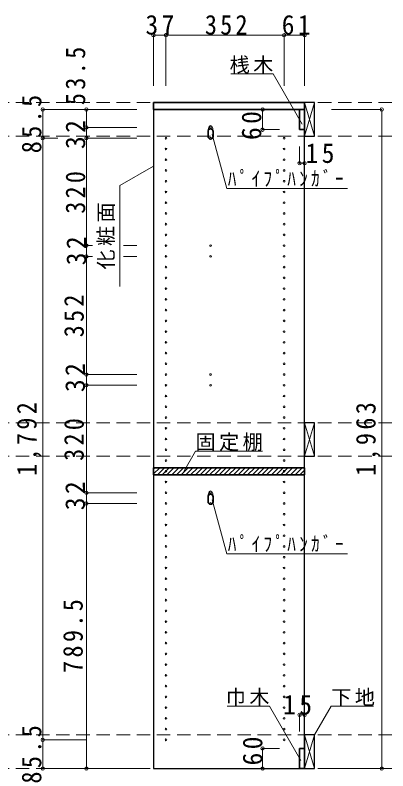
# Model space of a CAD drawing. Units: millimetres at full size, sheet at 1:20; some dimension numbers follow another scale. Extents: x -3922 to 3878, y -2932 to 2722.
# Drawn here: x 816 to 1927, y -1718 to 533 of the extents above; entities that cross this region are included whole.
import ezdxf

# ---------------------------------------------------------------- set-up
doc = ezdxf.new("R2010")
doc.units = ezdxf.units.MM
doc.header["$LTSCALE"] = 20
doc.header["$PDMODE"] = 32
doc.header["$PDSIZE"] = 10
doc.linetypes.add('DASHED2', pattern=[3, 2, -1])
for name, color, linetype, lineweight in [('0-2', 2, 'Continuous', 35), ('0-3_固定棚', 3, 'Continuous', 25), ('0-5_側板', 4, 'Continuous', 9), ('0-6_パイプハンガー', 4, 'Continuous', 9), ('0-7_桟木・巾木', 2, 'Continuous', 35), ('0-8', 7, 'Continuous', 18), ('0-A_文字', 7, 'Continuous', 18), ('0-B_寸法', 7, 'Continuous', 9), ('0-C_ハッチ', 4, 'Continuous', 9)]:
    doc.layers.add(name, color=color, linetype=linetype, lineweight=lineweight)
doc.styles.add('ＭＳ ゴシック', font='')
doc.styles.get('ＭＳ ゴシック').set_extended_font_data('MS Gothic')

msp = doc.modelspace()

# ---------------------------------------------------------------- linework, layer by layer
at = {"layer": '0-2'}
for p, q in [((1228.33, 272.73), (1678.33, 272.73)), ((1678.33, 272.73), (1678.33, 251.73))]:
    msp.add_line(p, q, dxfattribs=at)
msp.add_lwpolyline([(1678.33, 251.73), (1228.33, 251.73), (1228.33, 272.73)], dxfattribs=at)
at = {"layer": '0-3_固定棚', "color": 2, "lineweight": 35}
for p, q in [((1228.33, -815.27), (1678.33, -815.27)), ((1678.33, -815.27), (1678.33, -836.27))]:
    msp.add_line(p, q, dxfattribs=at)
msp.add_lwpolyline([(1228.33, -815.27), (1228.33, -836.27), (1678.33, -836.27)], dxfattribs=at)
at = {"layer": '0-5_側板', "color": 3, "lineweight": 25}
for p, q in [((1678.33, 251.73), (1228.33, 251.73)), ((1678.33, -1711.27), (1678.33, 251.73))]:
    msp.add_line(p, q, dxfattribs=at)
msp.add_lwpolyline([(1228.33, 251.73), (1228.33, -1711.27), (1678.33, -1711.27)], dxfattribs=at)
at = {"layer": '0-5_側板'}
for centre in [(1398.33, 198.23), (1265.33, 166.23), (1398.33, 166.23), (1617.33, 166.23), (1265.33, 134.23), (1617.33, 134.23), (1265.33, 102.23), (1617.33, 102.23), (1265.33, 70.23), (1617.33, 70.23), (1265.33, 38.23), (1617.33, 38.23), (1265.33, 6.23), (1617.33, 6.23), (1265.33, -25.77), (1617.33, -25.77), (1265.33, -57.77), (1617.33, -57.77), (1265.33, -89.77), (1617.33, -89.77), (1265.33, -121.77), (1617.33, -121.77), (1265.33, -153.77), (1398.33, -153.77), (1617.33, -153.77), (1265.33, -185.77), (1398.33, -185.77), (1617.33, -185.77), (1265.33, -217.77), (1617.33, -217.77), (1265.33, -249.77), (1617.33, -249.77), (1265.33, -281.77), (1617.33, -281.77), (1265.33, -313.77), (1617.33, -313.77), (1265.33, -345.77), (1617.33, -345.77), (1265.33, -377.77), (1617.33, -377.77), (1265.33, -409.77), (1617.33, -409.77), (1265.33, -441.77), (1617.33, -441.77), (1265.33, -473.77), (1617.33, -473.77), (1265.33, -505.77), (1617.33, -505.77), (1265.33, -537.77), (1398.33, -537.77), (1617.33, -537.77), (1265.33, -569.77), (1398.33, -569.77), (1617.33, -569.77), (1265.33, -601.77), (1617.33, -601.77), (1265.33, -633.77), (1617.33, -633.77), (1265.33, -665.77), (1617.33, -665.77), (1265.33, -697.77), (1617.33, -697.77), (1265.33, -729.77), (1617.33, -729.77), (1265.33, -761.77), (1617.33, -761.77), (1265.33, -793.77), (1617.33, -793.77), (1265.33, -825.77), (1617.33, -825.77), (1265.33, -857.77), (1617.33, -857.77), (1265.33, -889.77), (1398.33, -889.77), (1617.33, -889.77), (1265.33, -921.77), (1398.33, -921.77), (1617.33, -921.77), (1265.33, -953.77), (1617.33, -953.77), (1265.33, -985.77), (1617.33, -985.77), (1265.33, -1017.77), (1617.33, -1017.77), (1265.33, -1049.77), (1617.33, -1049.77), (1265.33, -1081.77), (1617.33, -1081.77), (1265.33, -1113.77), (1617.33, -1113.77), (1265.33, -1145.77), (1617.33, -1145.77), (1265.33, -1177.77), (1617.33, -1177.77), (1265.33, -1209.77), (1617.33, -1209.77), (1265.33, -1241.77), (1617.33, -1241.77), (1265.33, -1273.77), (1617.33, -1273.77), (1265.33, -1305.77), (1617.33, -1305.77), (1265.33, -1337.77), (1617.33, -1337.77), (1265.33, -1369.77), (1617.33, -1369.77), (1265.33, -1401.77), (1617.33, -1401.77), (1265.33, -1433.77), (1617.33, -1433.77), (1265.33, -1465.77), (1617.33, -1465.77), (1265.33, -1497.77), (1617.33, -1497.77), (1265.33, -1529.77), (1617.33, -1529.77), (1265.33, -1561.77), (1617.33, -1561.77), (1265.33, -1593.77), (1617.33, -1593.77), (1265.33, -1625.77), (1617.33, -1625.77)]:
    msp.add_circle(centre, 2.5, dxfattribs=at)
at = {"layer": '0-6_パイプハンガー', "color": 2, "lineweight": 35}
for p, q in [((1390.83, 186.23), (1390.83, 171.23)), ((1405.83, 186.23), (1405.83, 171.23)), ((1390.83, -901.77), (1390.83, -916.77)), ((1405.83, -901.77), (1405.83, -916.77))]:
    msp.add_line(p, q, dxfattribs=at)
at = {"layer": '0-6_パイプハンガー', "color": 7, "lineweight": 18}
for centre, radius, start, end in [((1398.33, 198.23), 5.5, 0, 180), ((1436.94, 184.72), 46.13, 162.96035, 178.115), ((1359.73, 184.72), 46.13, 1.885, 17.03965), ((1436.94, -903.28), 46.13, 162.96035, 178.115), ((1398.33, -889.77), 5.5, 0, 180), ((1359.73, -903.28), 46.13, 1.885, 17.03965)]:
    msp.add_arc(centre, radius, start, end, dxfattribs=at)
at = {"layer": '0-6_パイプハンガー', "color": 2, "lineweight": 35}
for centre, start, end in [((1398.33, 186.23), 0, 180), ((1398.33, 171.23), 180, 0), ((1398.33, -901.77), 0, 180), ((1398.33, -916.77), 180, 0)]:
    msp.add_arc(centre, 7.5, start, end, dxfattribs=at)
at = {"layer": '0-7_桟木・巾木'}
for p, q in [((1678.33, 251.73), (1663.33, 251.73)), ((1663.33, 191.73), (1663.33, 251.73)), ((1678.33, 251.73), (1678.33, 191.73)), ((1663.33, -1651.27), (1678.33, -1651.27)), ((1678.33, -1651.27), (1678.33, -1711.27))]:
    msp.add_line(p, q, dxfattribs=at)
for points in [[(1678.33, 191.73), (1666.84, 191.73), (1663.33, 191.73)], [(1678.33, -1711.27), (1663.33, -1711.27), (1663.33, -1651.27)]]:
    msp.add_lwpolyline(points, dxfattribs=at)
at = {"layer": '0-8', "color": 3, "lineweight": 25}
for p, q in [((1678.33, 272.73), (1678.33, 172.73)), ((1708.33, 272.73), (1678.33, 272.73)), ((1708.33, 172.73), (1708.33, 272.73)), ((1678.33, 172.73), (1708.33, 172.73)), ((1678.33, -681.27), (1678.33, -781.27)), ((1708.33, -681.27), (1678.33, -681.27)), ((1708.33, -781.27), (1708.33, -681.27)), ((1678.33, -781.27), (1708.33, -781.27)), ((1678.33, -1611.27), (1678.33, -1711.27)), ((1708.33, -1611.27), (1678.33, -1611.27)), ((1708.33, -1711.27), (1708.33, -1611.27)), ((1678.33, -1711.27), (1708.33, -1711.27))]:
    msp.add_line(p, q, dxfattribs=at)
at = {"layer": '0-8'}
for p, q in [((1678.33, 172.73), (1708.33, 272.73)), ((1678.33, 272.73), (1708.33, 172.73)), ((1678.33, -781.27), (1708.33, -681.27)), ((1678.33, -681.27), (1708.33, -781.27)), ((1678.33, -1711.27), (1708.33, -1611.27)), ((1678.33, -1611.27), (1708.33, -1711.27))]:
    msp.add_line(p, q, dxfattribs=at)
at = {"layer": '0-A_文字'}
for p, q in [((1446.58, 16.23), (1403.51, 176.97)), ((1228.33, 82.66), (1128.33, 24.93)), ((1128.33, -275.07), (1128.33, 24.93)), ((1446.58, 16.23), (1805.91, 16.23)), ((1318.32, -826.33), (1353.33, -765.68)), ((1553.33, -765.68), (1353.33, -765.68)), ((1446.58, -1071.77), (1403.51, -911.03)), ((1446.58, -1071.77), (1805.91, -1071.77)), ((1573.56, -1525.68), (1447.53, -1525.68)), ((1666.93, -1687.41), (1573.56, -1525.68))]:
    msp.add_line(p, q, dxfattribs=at)
for points in [[(1671.66, 208.2), (1584.99, 358.32), (1458.96, 358.32)], [(1708.33, -1611.27), (1757.75, -1525.68), (1883.78, -1525.68)]]:
    msp.add_lwpolyline(points, dxfattribs=at)
at = {"layer": '0-B_寸法', "color": 4}
for p, q in [((1228.33, 472.73), (1228.33, 322.73)), ((1228.33, 472.73), (1678.33, 472.73)), ((1265.33, 472.73), (1265.33, 322.73)), ((1617.33, 472.73), (1617.33, 322.73)), ((1678.33, 472.73), (1678.33, 322.73)), ((898.33, 251.73), (898.33, -1711.27)), ((898.33, 251.73), (1028.33, 251.73)), ((1028.33, 251.73), (1028.33, 198.23)), ((1178.33, 251.73), (1028.33, 251.73)), ((1553.33, 251.73), (1553.33, 191.73)), ((1553.33, 251.73), (1603.33, 251.73)), ((1908.33, 251.73), (1758.33, 251.73)), ((1908.33, 251.73), (1908.33, -1711.27)), ((1028.33, 198.23), (1028.33, 166.23)), ((1178.33, 198.23), (1028.33, 198.23)), ((1553.33, 191.73), (1603.33, 191.73)), ((898.33, 166.23), (943.35, 166.23)), ((1028.33, 166.23), (1028.33, -153.77)), ((1178.33, 166.23), (1028.33, 166.23)), ((1663.33, 91.73), (1663.33, 141.73)), ((1678.33, 91.73), (1678.33, 141.73)), ((1663.33, 91.73), (1678.33, 91.73)), ((1028.33, -153.77), (1028.33, -185.77)), ((1046.83, -153.77), (1028.33, -153.77)), ((1178.33, -153.77), (1138.58, -153.77)), ((1028.33, -185.77), (1028.33, -537.77)), ((1046.83, -185.77), (1028.33, -185.77)), ((1178.33, -185.77), (1138.58, -185.77)), ((1028.33, -537.77), (1028.33, -569.77)), ((1178.33, -537.77), (1028.33, -537.77)), ((1028.33, -569.77), (1028.33, -889.77)), ((1178.33, -569.77), (1028.33, -569.77)), ((1028.33, -889.77), (1028.33, -921.77)), ((1178.33, -889.77), (1028.33, -889.77)), ((1178.33, -921.77), (1028.33, -921.77)), ((1028.33, -1711.27), (1028.33, -921.77)), ((1663.33, -1551.27), (1678.33, -1551.27)), ((1663.33, -1551.27), (1663.33, -1601.27)), ((1678.33, -1551.27), (1678.33, -1601.27)), ((898.33, -1625.77), (1028.33, -1625.77)), ((1553.33, -1651.27), (1553.33, -1711.27)), ((1553.33, -1651.27), (1603.33, -1651.27)), ((898.33, -1711.27), (1028.33, -1711.27)), ((1028.33, -1711.27), (1178.33, -1711.27)), ((1553.33, -1711.27), (1603.33, -1711.27)), ((1908.33, -1711.27), (1758.33, -1711.27))]:
    msp.add_line(p, q, dxfattribs=at)
at = {"layer": '0-B_寸法', "color": 4, "linetype": 'DASHED2'}
for p, q in [((3018.33, 272.73), (-3090.67, 272.73)), ((3018.33, 172.73), (-3090.67, 172.73)), ((3018.33, -681.27), (-3090.67, -681.27)), ((3018.33, -781.27), (-3090.67, -781.27)), ((3018.33, -1611.27), (-3090.67, -1611.27)), ((3018.33, -1711.27), (-3090.67, -1711.27))]:
    msp.add_line(p, q, dxfattribs=at)
at = {"layer": '0-B_寸法'}
for p in [(1228.33, 472.73), (1265.33, 472.73), (1617.33, 472.73), (1678.33, 472.73), (898.33, 251.73), (1028.33, 251.73), (1553.33, 251.73), (1908.33, 251.73), (1028.33, 198.23), (1553.33, 191.73), (898.33, 166.23), (1028.33, 166.23), (1663.33, 91.73), (1678.33, 91.73), (1028.33, -153.77), (1028.33, -185.77), (1028.33, -537.77), (1028.33, -569.77), (1028.33, -889.77), (1028.33, -921.77), (1663.33, -1551.27), (1678.33, -1551.27), (898.33, -1625.77), (1553.33, -1651.27), (898.33, -1711.27), (1028.33, -1711.27), (1553.33, -1711.27), (1908.33, -1711.27)]:
    msp.add_point(p, dxfattribs=at)
at = {"layer": '0-C_ハッチ'}
for p, q in [((1228.33, -819.65), (1232.72, -815.27)), ((1228.33, -833.79), (1246.86, -815.27)), ((1240, -836.27), (1261, -815.27)), ((1254.14, -836.27), (1275.14, -815.27)), ((1268.29, -836.27), (1289.29, -815.27)), ((1282.43, -836.27), (1303.43, -815.27)), ((1296.57, -836.27), (1317.57, -815.27)), ((1310.71, -836.27), (1331.71, -815.27)), ((1324.86, -836.27), (1345.86, -815.27)), ((1339, -836.27), (1360, -815.27)), ((1353.14, -836.27), (1374.14, -815.27)), ((1367.28, -836.27), (1388.28, -815.27)), ((1381.42, -836.27), (1402.42, -815.27)), ((1395.57, -836.27), (1416.57, -815.27)), ((1409.71, -836.27), (1430.71, -815.27)), ((1423.85, -836.27), (1444.85, -815.27)), ((1437.99, -836.27), (1458.99, -815.27)), ((1452.13, -836.27), (1473.13, -815.27)), ((1466.28, -836.27), (1487.28, -815.27)), ((1480.42, -836.27), (1501.42, -815.27)), ((1494.56, -836.27), (1515.56, -815.27)), ((1508.7, -836.27), (1529.7, -815.27)), ((1522.85, -836.27), (1543.85, -815.27)), ((1536.99, -836.27), (1557.99, -815.27)), ((1551.13, -836.27), (1572.13, -815.27)), ((1565.27, -836.27), (1586.27, -815.27)), ((1579.41, -836.27), (1600.41, -815.27)), ((1593.56, -836.27), (1614.56, -815.27)), ((1607.7, -836.27), (1628.7, -815.27)), ((1621.84, -836.27), (1642.84, -815.27)), ((1635.98, -836.27), (1656.98, -815.27)), ((1650.12, -836.27), (1671.12, -815.27)), ((1664.27, -836.27), (1678.33, -822.2))]:
    msp.add_line(p, q, dxfattribs=at)

# ---------------------------------------------------------------- texts
at = {"layer": '0-A_文字', "char_height": 43.99, "attachment_point": 7, "style": 'ＭＳ ゴシック'}
for s, insert in [('\\T1.17;桟木', (1454.99, 358.32)), ('\\T1.39;\\W0.85;ﾊﾟｲﾌﾟﾊﾝｶﾞｰ', (1449.68, 21.7)), ('\\T1.17;固定棚', (1353.33, -765.68)), ('\\T1.39;\\W0.85;ﾊﾟｲﾌﾟﾊﾝｶﾞｰ', (1449.68, -1066.3)), ('\\T1.17;巾木', (1443.56, -1525.68)), ('\\T1.17;下地', (1757.75, -1525.68))]:
    msp.add_mtext(s, dxfattribs=dict(at, insert=insert))
at = {"layer": '0-A_文字', "insert": (1113.33, -225.07), "char_height": 43.99, "attachment_point": 7, "rotation": 90, "style": 'ＭＳ ゴシック'}
msp.add_mtext('\\T1.17;化粧面', dxfattribs=at)
at = {"layer": '0-B_寸法', "char_height": 58.65, "attachment_point": 7, "style": 'ＭＳ ゴシック'}
for s, insert in [('\\T1.27;\\W0.95;37', (1204.33, 473.94)), ('\\T1.27;\\W0.9;352', (1381.33, 473.94)), ('\\T1.27;\\W0.95;61', (1610.33, 473.94)), ('\\T1.27;\\W0.95;15', (1681.23, 91.73)), ('\\T1.27;\\W0.95;15', (1614.49, -1551.27))]:
    msp.add_mtext(s, dxfattribs=dict(at, insert=insert))
at = {"layer": '0-B_寸法', "char_height": 58.65, "attachment_point": 7, "rotation": 90, "style": 'ＭＳ ゴシック'}
for s, insert in [('\\T1.28;\\W0.9;53.5', (1025.72, 264.81)), ('\\T1.28;\\W0.9;85.5', (895.01, 121.48)), ('\\T1.27;\\W0.95;60', (1550.13, 160.86)), ('\\T1.27;\\W0.95;32', (1025.72, 134.1)), ('\\T1.27;\\W0.9;320', (1025.72, -58.77)), ('\\T1.27;\\W0.95;32', (1028.33, -212.27)), ('\\T1.27;\\W0.9;352', (1021.42, -426.77)), ('\\T1.27;\\W0.95;32', (1024.82, -589.89)), ('\\T1.28;\\W0.9;1,792', (895.01, -839.77)), ('\\T1.28;\\W0.9;1,963', (1905.01, -839.77)), ('\\T1.27;\\W0.9;320', (1021.42, -794.77)), ('\\T1.27;\\W0.95;32', (1024.82, -941.89)), ('\\T1.28;\\W0.9;789.5', (1018.33, -1426.52)), ('\\T1.28;\\W0.9;85.5', (895.01, -1756.02)), ('\\T1.27;\\W0.95;60', (1553.33, -1702.05))]:
    msp.add_mtext(s, dxfattribs=dict(at, insert=insert))

doc.saveas('drawing.dxf')
